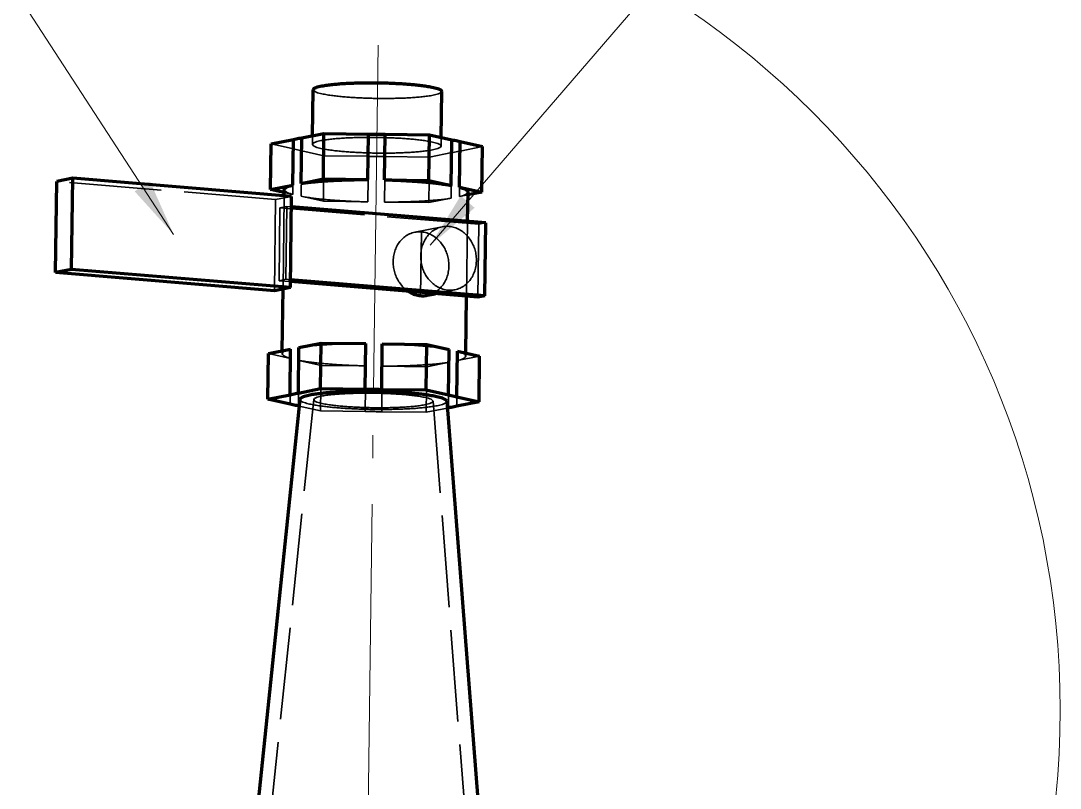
# Model space of a CAD drawing. Header units: millimetres. Extents: x 0 to 2382, y 0 to 420.
# Drawn here: x 1164.74 to 1210, y 237.1 to 270.52 of the extents above; entities that cross this region are included whole.
import ezdxf

# ---------------------------------------------------------------- set-up
doc = ezdxf.new("R2010")
doc.units = ezdxf.units.MM
doc.linetypes.add('IRAM-E-TRAZOS', pattern=[5, 4, -1])
doc.linetypes.add('IRAM-F-TRAZO-PUNTO', pattern=[20, 15, -2, 1, -2])
for name, color, linetype, lineweight in [('01-VISIBLE', 7, 'CONTINUOUS', 70), ('02-OCULTA', 4, 'IRAM-E-TRAZOS', 35), ('03-EJE', 1, 'IRAM-F-TRAZO-PUNTO', 18), ('08-FINA', 5, 'CONTINUOUS', 18)]:
    doc.layers.add(name, color=color, linetype=linetype, lineweight=lineweight)

msp = doc.modelspace()

# ---------------------------------------------------------------- hatches: boundary and pattern name
at = {"layer": '08-FINA'}
h = msp.add_hatch(color=7, dxfattribs=at)
h.dxf.hatch_style = 1
h.paths.add_polyline_path([(1171.393, 261.218), (1170.366, 263.532), (1169.695, 263.096)])
h = msp.add_hatch(color=7, dxfattribs=at)
h.dxf.hatch_style = 1
h.paths.add_polyline_path([(1182.567, 260.745), (1184.501, 262.378), (1183.895, 262.9)])

# ---------------------------------------------------------------- linework, layer by layer
at = {"layer": '01-VISIBLE'}
for points in [[(1177.444, 265.519), (1177.47, 267.521)], [(1177.47, 267.521), (1177.501, 267.571), (1177.553, 267.602), (1177.608, 267.624), (1177.666, 267.643), (1177.724, 267.659), (1177.782, 267.673), (1177.841, 267.685), (1177.901, 267.697), (1177.96, 267.707), (1178.019, 267.716), (1178.079, 267.725), (1178.139, 267.733), (1178.199, 267.741), (1178.258, 267.748), (1178.318, 267.754), (1178.378, 267.76), (1178.438, 267.766), (1178.498, 267.771), (1178.558, 267.777), (1178.618, 267.781), (1178.679, 267.786), (1178.739, 267.79), (1178.799, 267.794), (1178.859, 267.797), (1178.919, 267.801), (1178.979, 267.804), (1179.04, 267.807), (1179.1, 267.81), (1179.16, 267.812), (1179.22, 267.814), (1179.28, 267.816), (1179.341, 267.818), (1179.401, 267.82), (1179.461, 267.822), (1179.521, 267.823), (1179.582, 267.824), (1179.642, 267.825), (1179.702, 267.826), (1179.762, 267.827), (1179.823, 267.827), (1179.883, 267.827), (1179.943, 267.828), (1180.003, 267.828), (1180.064, 267.827), (1180.124, 267.827), (1180.184, 267.827), (1180.244, 267.826), (1180.305, 267.825), (1180.365, 267.824), (1180.425, 267.823), (1180.486, 267.822), (1180.546, 267.821), (1180.606, 267.819), (1180.666, 267.817), (1180.726, 267.815), (1180.787, 267.813), (1180.847, 267.811), (1180.907, 267.809), (1180.967, 267.806), (1181.028, 267.803), (1181.088, 267.8), (1181.148, 267.797), (1181.208, 267.794), (1181.268, 267.791), (1181.328, 267.787), (1181.389, 267.783), (1181.449, 267.779), (1181.509, 267.775), (1181.569, 267.77), (1181.629, 267.765), (1181.689, 267.76), (1181.749, 267.755), (1181.809, 267.75), (1181.869, 267.744), (1181.929, 267.738), (1181.989, 267.732), (1182.049, 267.725), (1182.109, 267.718), (1182.169, 267.711), (1182.228, 267.703), (1182.288, 267.695), (1182.348, 267.687), (1182.407, 267.678), (1182.467, 267.668), (1182.526, 267.658), (1182.585, 267.647), (1182.644, 267.635), (1182.703, 267.622), (1182.762, 267.608), (1182.82, 267.593), (1182.878, 267.575), (1182.935, 267.555), (1182.99, 267.531), (1183.04, 267.498), (1183.07, 267.448)], [(1183.044, 265.446), (1183.07, 267.448)], [(1175.639, 265.162), (1176.609, 265.354)], [(1176.583, 263.369), (1176.609, 265.354)], [(1176.609, 265.354), (1176.669, 265.368), (1176.729, 265.381), (1176.789, 265.393), (1176.849, 265.405), (1176.909, 265.415), (1176.97, 265.425)], [(1176.944, 263.44), (1176.97, 265.425)], [(1176.97, 265.425), (1177.939, 265.618)], [(1177.913, 263.633), (1177.939, 265.618)], [(1177.939, 265.618), (1179.879, 265.593)], [(1179.853, 263.608), (1179.879, 265.593)], [(1179.879, 265.593), (1179.939, 265.593), (1179.999, 265.592), (1180.059, 265.592), (1180.119, 265.591), (1180.179, 265.591), (1180.239, 265.59), (1180.299, 265.589), (1180.359, 265.588), (1180.419, 265.587), (1180.479, 265.586), (1180.54, 265.585), (1180.6, 265.583)], [(1180.574, 263.599), (1180.6, 265.583)], [(1180.6, 265.583), (1182.539, 265.559)], [(1182.513, 263.574), (1182.539, 265.559)], [(1182.539, 265.559), (1183.509, 265.341)], [(1183.483, 263.357), (1183.509, 265.341)], [(1183.509, 265.341), (1183.569, 265.33), (1183.629, 265.318), (1183.69, 265.305), (1183.75, 265.291), (1183.81, 265.276), (1183.869, 265.261)], [(1183.843, 263.276), (1183.869, 265.261)], [(1183.869, 265.261), (1184.839, 265.044)], [(1175.614, 263.177), (1175.639, 265.162)], [(1184.813, 263.059), (1184.839, 265.044)], [(1166.254, 259.56), (1166.306, 263.529)], [(1167.006, 263.668), (1166.306, 263.529)], [(1166.954, 259.698), (1167.006, 263.668)], [(1176.532, 262.876), (1167.006, 263.668)], [(1176.944, 263.44), (1177.913, 263.633)], [(1176.944, 263.44), (1177.004, 263.45), (1177.064, 263.459), (1177.124, 263.467), (1177.184, 263.475), (1177.245, 263.482), (1177.305, 263.49), (1177.365, 263.497), (1177.426, 263.503), (1177.486, 263.509), (1177.547, 263.515), (1177.607, 263.521), (1177.668, 263.526), (1177.728, 263.532), (1177.789, 263.536), (1177.849, 263.541), (1177.91, 263.546), (1177.97, 263.55), (1178.031, 263.554), (1178.092, 263.558), (1178.152, 263.562), (1178.213, 263.565), (1178.274, 263.569), (1178.334, 263.572), (1178.395, 263.575), (1178.456, 263.578), (1178.516, 263.581), (1178.577, 263.584), (1178.638, 263.586), (1178.699, 263.588), (1178.759, 263.59), (1178.82, 263.593), (1178.881, 263.594), (1178.941, 263.596), (1179.002, 263.598), (1179.063, 263.599), (1179.124, 263.601), (1179.184, 263.602), (1179.245, 263.603), (1179.306, 263.604), (1179.367, 263.605), (1179.427, 263.606), (1179.488, 263.606), (1179.549, 263.607), (1179.61, 263.607), (1179.67, 263.608), (1179.731, 263.608), (1179.792, 263.608), (1179.853, 263.608)], [(1177.913, 263.633), (1179.853, 263.608)], [(1180.574, 263.599), (1180.635, 263.597), (1180.695, 263.595), (1180.756, 263.594), (1180.817, 263.592), (1180.878, 263.59), (1180.939, 263.588), (1181, 263.586), (1181.06, 263.583), (1181.121, 263.581), (1181.182, 263.578), (1181.243, 263.576), (1181.304, 263.573), (1181.364, 263.57), (1181.425, 263.567), (1181.486, 263.563), (1181.547, 263.56), (1181.608, 263.557), (1181.668, 263.553), (1181.729, 263.549), (1181.79, 263.545), (1181.851, 263.541), (1181.911, 263.537), (1181.972, 263.533), (1182.033, 263.528), (1182.093, 263.524), (1182.154, 263.519), (1182.215, 263.514), (1182.275, 263.509), (1182.336, 263.504), (1182.397, 263.498), (1182.457, 263.492), (1182.518, 263.487), (1182.578, 263.48), (1182.639, 263.474), (1182.699, 263.468), (1182.76, 263.461), (1182.82, 263.454), (1182.881, 263.447), (1182.941, 263.439), (1183.002, 263.431), (1183.062, 263.423), (1183.122, 263.415), (1183.182, 263.406), (1183.243, 263.397), (1183.303, 263.388), (1183.363, 263.378), (1183.423, 263.367), (1183.483, 263.357)], [(1180.574, 263.599), (1182.513, 263.574)], [(1182.513, 263.574), (1183.483, 263.357)], [(1175.614, 263.177), (1176.583, 263.369)], [(1176.212, 263.043), (1175.614, 263.177)], [(1176.21, 262.902), (1176.214, 263.17)], [(1176.214, 263.17), (1176.24, 263.225), (1176.29, 263.263), (1176.345, 263.291), (1176.403, 263.315), (1176.463, 263.335), (1176.523, 263.353), (1176.583, 263.369)], [(1183.843, 263.276), (1183.904, 263.258), (1183.964, 263.239), (1184.024, 263.217), (1184.082, 263.192), (1184.138, 263.161), (1184.187, 263.122), (1184.213, 263.066)], [(1183.843, 263.276), (1184.813, 263.059)], [(1184.196, 261.784), (1184.213, 263.066)], [(1184.813, 263.059), (1184.211, 262.939)], [(1176.48, 258.906), (1176.532, 262.876)], [(1184.986, 261.719), (1176.526, 262.422)], [(1184.945, 258.543), (1184.986, 261.719)], [(1166.954, 259.698), (1166.254, 259.56)], [(1175.78, 258.767), (1166.254, 259.56)], [(1176.48, 258.906), (1166.954, 259.698)], [(1176.48, 258.906), (1175.78, 258.767)], [(1184.645, 258.483), (1176.483, 259.162)], [(1184.945, 258.543), (1176.484, 259.247)], [(1176.122, 256.15), (1176.157, 258.842)], [(1181.622, 258.735), (1181.675, 258.702), (1181.73, 258.672), (1181.787, 258.646), (1181.845, 258.622), (1181.904, 258.601), (1181.964, 258.584), (1182.025, 258.569), (1182.086, 258.559), (1182.148, 258.552)], [(1182.148, 258.552), (1182.197, 258.549), (1182.246, 258.548), (1182.294, 258.55), (1182.343, 258.554), (1182.391, 258.56), (1182.439, 258.568)], [(1182.439, 258.568), (1182.789, 258.638)], [(1184.121, 256.047), (1184.154, 258.524)], [(1184.945, 258.543), (1184.645, 258.483)], [(1175.521, 256.031), (1176.49, 256.223)], [(1176.464, 254.238), (1176.49, 256.223)], [(1176.825, 254.31), (1176.851, 256.295)], [(1176.851, 256.295), (1177.82, 256.487)], [(1177.794, 254.502), (1177.82, 256.487)], [(1177.82, 256.487), (1179.76, 256.462)], [(1179.734, 254.477), (1179.76, 256.462)], [(1180.455, 254.468), (1180.481, 256.453)], [(1180.481, 256.453), (1182.42, 256.428)], [(1182.394, 254.443), (1182.42, 256.428)], [(1182.42, 256.428), (1183.39, 256.211)], [(1183.364, 254.226), (1183.39, 256.211)], [(1175.495, 254.046), (1175.521, 256.031)], [(1183.724, 254.145), (1183.75, 256.13)], [(1183.75, 256.13), (1184.72, 255.913)], [(1184.694, 253.928), (1184.72, 255.913)], [(1176.825, 254.31), (1177.794, 254.502)], [(1181.694, 254.304), (1181.634, 254.309), (1181.574, 254.314), (1181.515, 254.318), (1181.455, 254.323), (1181.395, 254.327), (1181.335, 254.331), (1181.275, 254.334), (1181.215, 254.338), (1181.155, 254.341), (1181.095, 254.345), (1181.035, 254.348), (1180.975, 254.351), (1180.915, 254.353), (1180.855, 254.356), (1180.795, 254.359), (1180.735, 254.361), (1180.675, 254.363), (1180.615, 254.365), (1180.555, 254.367), (1180.495, 254.369), (1180.435, 254.37), (1180.375, 254.372), (1180.315, 254.373), (1180.255, 254.374), (1180.195, 254.376), (1180.135, 254.376), (1180.075, 254.377), (1180.015, 254.378), (1179.955, 254.378), (1179.895, 254.379), (1179.835, 254.379), (1179.775, 254.379), (1179.715, 254.379), (1179.654, 254.379), (1179.594, 254.379), (1179.534, 254.378), (1179.474, 254.378), (1179.414, 254.377), (1179.354, 254.376), (1179.294, 254.375), (1179.234, 254.374), (1179.174, 254.372), (1179.114, 254.371), (1179.054, 254.369), (1178.994, 254.367), (1178.934, 254.365), (1178.874, 254.363), (1178.814, 254.361), (1178.754, 254.358), (1178.694, 254.356), (1178.634, 254.353), (1178.574, 254.35), (1178.514, 254.346), (1178.454, 254.343), (1178.394, 254.339), (1178.334, 254.335), (1178.274, 254.331), (1178.215, 254.327), (1178.155, 254.322), (1178.095, 254.317), (1178.035, 254.312), (1177.975, 254.306), (1177.916, 254.301), (1177.856, 254.294), (1177.796, 254.288), (1177.736, 254.281), (1177.677, 254.274), (1177.617, 254.266), (1177.558, 254.257), (1177.498, 254.248), (1177.439, 254.239), (1177.38, 254.228), (1177.321, 254.217), (1177.262, 254.205), (1177.204, 254.191), (1177.146, 254.176), (1177.088, 254.159), (1177.031, 254.139), (1176.977, 254.115), (1176.926, 254.082), (1176.895, 254.033)], [(1177.794, 254.502), (1179.734, 254.477)], [(1179.734, 254.477), (1179.794, 254.477), (1179.854, 254.477), (1179.914, 254.476), (1179.974, 254.476), (1180.034, 254.475), (1180.094, 254.474), (1180.154, 254.474), (1180.214, 254.473), (1180.275, 254.472), (1180.335, 254.471), (1180.395, 254.469), (1180.455, 254.468)], [(1180.455, 254.468), (1182.394, 254.443)], [(1182.394, 254.443), (1183.364, 254.226)], [(1176.895, 254.033), (1172.778, 214.386)], [(1175.495, 254.046), (1176.464, 254.238)], [(1176.464, 253.829), (1175.495, 254.046)], [(1176.464, 254.238), (1176.524, 254.253), (1176.584, 254.266), (1176.644, 254.278), (1176.704, 254.289), (1176.764, 254.3), (1176.825, 254.31)], [(1183.294, 253.95), (1183.262, 254.001), (1183.211, 254.035), (1183.155, 254.061), (1183.097, 254.083), (1183.038, 254.102), (1182.979, 254.119), (1182.919, 254.134), (1182.858, 254.148), (1182.798, 254.161), (1182.737, 254.173), (1182.676, 254.184), (1182.615, 254.195), (1182.554, 254.205), (1182.493, 254.214), (1182.432, 254.223), (1182.371, 254.232), (1182.309, 254.24), (1182.248, 254.248), (1182.187, 254.255), (1182.125, 254.262), (1182.064, 254.269), (1182.002, 254.276), (1181.941, 254.282), (1181.879, 254.288), (1181.817, 254.294), (1181.756, 254.299), (1181.694, 254.304)], [(1183.294, 253.95), (1186.376, 214.209)], [(1183.364, 254.226), (1183.424, 254.214), (1183.485, 254.202), (1183.545, 254.189), (1183.605, 254.176), (1183.665, 254.161), (1183.724, 254.145)], [(1183.724, 254.145), (1184.694, 253.928)], [(1184.694, 253.928), (1183.724, 253.736)], [(1176.825, 253.748), (1176.764, 253.76), (1176.704, 253.772), (1176.644, 253.785), (1176.584, 253.798), (1176.524, 253.813), (1176.464, 253.829)], [(1176.864, 253.739), (1176.825, 253.748)], [(1183.364, 253.664), (1183.317, 253.655)], [(1183.724, 253.736), (1183.665, 253.721), (1183.605, 253.708), (1183.545, 253.696), (1183.485, 253.685), (1183.424, 253.674), (1183.364, 253.664)]]:
    msp.add_lwpolyline(points, dxfattribs=at)
at = {"layer": '02-OCULTA'}
for points in [[(1178.87, 267.207), (1178.809, 267.212), (1178.749, 267.218), (1178.688, 267.223), (1178.627, 267.229), (1178.566, 267.236), (1178.506, 267.242), (1178.445, 267.249), (1178.384, 267.256), (1178.324, 267.264), (1178.263, 267.272), (1178.203, 267.281), (1178.142, 267.29), (1178.082, 267.3), (1178.022, 267.31), (1177.962, 267.321), (1177.902, 267.333), (1177.842, 267.346), (1177.783, 267.36), (1177.724, 267.375), (1177.665, 267.393), (1177.608, 267.413), (1177.552, 267.438), (1177.5, 267.47), (1177.47, 267.521)], [(1183.07, 267.448), (1183.039, 267.398), (1182.986, 267.367), (1182.93, 267.344), (1182.872, 267.325), (1182.814, 267.309), (1182.754, 267.295), (1182.695, 267.283), (1182.635, 267.272), (1182.575, 267.261), (1182.515, 267.252), (1182.455, 267.243), (1182.394, 267.235), (1182.334, 267.227), (1182.274, 267.22), (1182.213, 267.214), (1182.153, 267.208), (1182.092, 267.202), (1182.031, 267.197), (1181.971, 267.192), (1181.91, 267.187), (1181.849, 267.182), (1181.789, 267.178), (1181.728, 267.174), (1181.667, 267.171), (1181.606, 267.168), (1181.546, 267.164), (1181.485, 267.161), (1181.424, 267.159), (1181.363, 267.156), (1181.302, 267.154), (1181.242, 267.152), (1181.181, 267.15), (1181.12, 267.148), (1181.059, 267.147), (1180.998, 267.146), (1180.937, 267.145), (1180.877, 267.144), (1180.816, 267.143), (1180.755, 267.142), (1180.694, 267.142), (1180.633, 267.142), (1180.572, 267.141), (1180.511, 267.141), (1180.451, 267.142), (1180.39, 267.142), (1180.329, 267.143), (1180.268, 267.143), (1180.207, 267.144), (1180.146, 267.145), (1180.086, 267.146), (1180.025, 267.148), (1179.964, 267.149), (1179.903, 267.151), (1179.842, 267.153), (1179.781, 267.155), (1179.721, 267.157), (1179.66, 267.159), (1179.599, 267.162), (1179.538, 267.165), (1179.477, 267.167), (1179.417, 267.17), (1179.356, 267.174), (1179.295, 267.177), (1179.234, 267.181), (1179.174, 267.185), (1179.113, 267.189), (1179.052, 267.193), (1178.992, 267.197), (1178.931, 267.202), (1178.87, 267.207)], [(1177.439, 265.139), (1177.444, 265.519)], [(1177.439, 265.139), (1177.47, 265.189), (1177.522, 265.22), (1177.577, 265.243), (1177.635, 265.261), (1177.693, 265.277), (1177.751, 265.291), (1177.81, 265.304), (1177.87, 265.315), (1177.929, 265.325), (1177.988, 265.334), (1178.048, 265.343), (1178.108, 265.351), (1178.168, 265.359), (1178.227, 265.366), (1178.287, 265.372), (1178.347, 265.378), (1178.407, 265.384), (1178.467, 265.39), (1178.527, 265.395), (1178.587, 265.399), (1178.648, 265.404), (1178.708, 265.408), (1178.768, 265.412), (1178.828, 265.415), (1178.888, 265.419), (1178.948, 265.422), (1179.009, 265.425), (1179.069, 265.428), (1179.129, 265.43), (1179.189, 265.432), (1179.249, 265.435), (1179.31, 265.436), (1179.37, 265.438), (1179.43, 265.44), (1179.49, 265.441), (1179.551, 265.442), (1179.611, 265.443), (1179.671, 265.444), (1179.731, 265.445), (1179.792, 265.445), (1179.852, 265.446), (1179.912, 265.446), (1179.972, 265.446), (1180.033, 265.446), (1180.093, 265.445), (1180.153, 265.445), (1180.213, 265.444), (1180.274, 265.443), (1180.334, 265.442), (1180.394, 265.441), (1180.454, 265.44), (1180.515, 265.439), (1180.575, 265.437), (1180.635, 265.435), (1180.695, 265.433), (1180.756, 265.431), (1180.816, 265.429), (1180.876, 265.427), (1180.936, 265.424), (1180.997, 265.421), (1181.057, 265.418), (1181.117, 265.415), (1181.177, 265.412), (1181.237, 265.409), (1181.297, 265.405), (1181.358, 265.401), (1181.418, 265.397), (1181.478, 265.393), (1181.538, 265.388), (1181.598, 265.384), (1181.658, 265.379), (1181.718, 265.373), (1181.778, 265.368), (1181.838, 265.362), (1181.898, 265.356), (1181.958, 265.35), (1182.018, 265.343), (1182.078, 265.336), (1182.137, 265.329), (1182.197, 265.321), (1182.257, 265.313), (1182.317, 265.305), (1182.376, 265.296), (1182.436, 265.286), (1182.495, 265.276), (1182.554, 265.265), (1182.613, 265.253), (1182.672, 265.24), (1182.731, 265.226), (1182.789, 265.211), (1182.847, 265.193), (1182.904, 265.173), (1182.959, 265.149), (1183.009, 265.116), (1183.039, 265.066)], [(1183.039, 265.066), (1183.044, 265.446)], [(1176.609, 264.944), (1175.639, 265.162)], [(1176.583, 262.96), (1176.609, 264.944)], [(1176.97, 264.864), (1176.909, 264.875), (1176.849, 264.887), (1176.789, 264.9), (1176.728, 264.914), (1176.669, 264.929), (1176.609, 264.944)], [(1176.944, 262.879), (1176.97, 264.864)], [(1177.939, 264.647), (1176.97, 264.864)], [(1178.839, 264.825), (1178.778, 264.83), (1178.718, 264.836), (1178.657, 264.841), (1178.596, 264.847), (1178.535, 264.854), (1178.475, 264.86), (1178.414, 264.867), (1178.353, 264.875), (1178.293, 264.882), (1178.232, 264.89), (1178.172, 264.899), (1178.111, 264.908), (1178.051, 264.918), (1177.991, 264.928), (1177.931, 264.939), (1177.871, 264.951), (1177.811, 264.964), (1177.752, 264.978), (1177.693, 264.993), (1177.634, 265.011), (1177.577, 265.031), (1177.521, 265.056), (1177.469, 265.088), (1177.439, 265.139)], [(1183.039, 265.066), (1183.008, 265.016), (1182.955, 264.985), (1182.899, 264.962), (1182.841, 264.943), (1182.783, 264.927), (1182.723, 264.913), (1182.664, 264.901), (1182.604, 264.89), (1182.544, 264.879), (1182.484, 264.87), (1182.424, 264.861), (1182.363, 264.853), (1182.303, 264.846), (1182.243, 264.839), (1182.182, 264.832), (1182.121, 264.826), (1182.061, 264.82), (1182, 264.815), (1181.94, 264.81), (1181.879, 264.805), (1181.818, 264.801), (1181.758, 264.796), (1181.697, 264.793), (1181.636, 264.789), (1181.575, 264.786), (1181.515, 264.782), (1181.454, 264.78), (1181.393, 264.777), (1181.332, 264.774), (1181.271, 264.772), (1181.211, 264.77), (1181.15, 264.768), (1181.089, 264.767), (1181.028, 264.765), (1180.967, 264.764), (1180.906, 264.763), (1180.846, 264.762), (1180.785, 264.761), (1180.724, 264.76), (1180.663, 264.76), (1180.602, 264.76), (1180.541, 264.759), (1180.48, 264.76), (1180.42, 264.76), (1180.359, 264.76), (1180.298, 264.761), (1180.237, 264.761), (1180.176, 264.762), (1180.115, 264.763), (1180.055, 264.764), (1179.994, 264.766), (1179.933, 264.767), (1179.872, 264.769), (1179.811, 264.771), (1179.75, 264.773), (1179.69, 264.775), (1179.629, 264.777), (1179.568, 264.78), (1179.507, 264.783), (1179.446, 264.786), (1179.386, 264.789), (1179.325, 264.792), (1179.264, 264.795), (1179.203, 264.799), (1179.143, 264.803), (1179.082, 264.807), (1179.021, 264.811), (1178.961, 264.815), (1178.9, 264.82), (1178.839, 264.825)], [(1183.509, 264.78), (1182.539, 264.588)], [(1183.483, 262.795), (1183.509, 264.78)], [(1183.869, 264.851), (1183.809, 264.837), (1183.75, 264.824), (1183.69, 264.812), (1183.629, 264.8), (1183.569, 264.79), (1183.509, 264.78)], [(1183.843, 262.866), (1183.869, 264.851)], [(1184.839, 265.044), (1183.869, 264.851)], [(1177.913, 262.662), (1177.939, 264.647)], [(1179.879, 264.622), (1177.939, 264.647)], [(1179.853, 262.637), (1179.879, 264.622)], [(1180.6, 264.612), (1180.54, 264.613), (1180.479, 264.613), (1180.419, 264.613), (1180.359, 264.614), (1180.299, 264.614), (1180.239, 264.615), (1180.179, 264.616), (1180.119, 264.617), (1180.059, 264.618), (1179.999, 264.619), (1179.939, 264.62), (1179.879, 264.622)], [(1180.574, 262.628), (1180.6, 264.612)], [(1182.539, 264.588), (1180.6, 264.612)], [(1182.513, 262.603), (1182.539, 264.588)], [(1175.832, 262.737), (1166.306, 263.529)], [(1176.583, 262.96), (1176.212, 263.043)], [(1176.583, 262.96), (1176.522, 262.977), (1176.462, 262.997), (1176.402, 263.019), (1176.344, 263.044), (1176.289, 263.074), (1176.239, 263.114), (1176.214, 263.17)], [(1184.213, 263.066), (1184.186, 263.011), (1184.137, 262.973), (1184.081, 262.944), (1184.023, 262.92), (1183.964, 262.9), (1183.904, 262.882), (1183.843, 262.866)], [(1175.78, 258.767), (1175.832, 262.737)], [(1176.532, 262.876), (1175.832, 262.737)], [(1176.157, 258.842), (1176.21, 262.902)], [(1178.213, 262.721), (1178.153, 262.726), (1178.092, 262.732), (1178.031, 262.737), (1177.971, 262.743), (1177.91, 262.749), (1177.849, 262.755), (1177.789, 262.761), (1177.728, 262.768), (1177.667, 262.774), (1177.607, 262.781), (1177.546, 262.789), (1177.486, 262.796), (1177.425, 262.804), (1177.365, 262.812), (1177.305, 262.82), (1177.244, 262.829), (1177.184, 262.838), (1177.124, 262.848), (1177.064, 262.858), (1177.004, 262.868), (1176.944, 262.879)], [(1177.913, 262.662), (1176.944, 262.879)], [(1179.853, 262.637), (1177.913, 262.662)], [(1179.853, 262.637), (1179.792, 262.638), (1179.731, 262.64), (1179.67, 262.642), (1179.61, 262.644), (1179.549, 262.645), (1179.488, 262.648), (1179.427, 262.65), (1179.367, 262.652), (1179.306, 262.655), (1179.245, 262.657), (1179.184, 262.66), (1179.124, 262.663), (1179.063, 262.666), (1179.002, 262.669), (1178.941, 262.672), (1178.881, 262.675), (1178.82, 262.679), (1178.759, 262.682), (1178.699, 262.686), (1178.638, 262.69), (1178.577, 262.694), (1178.517, 262.698), (1178.456, 262.702), (1178.395, 262.707), (1178.335, 262.711), (1178.274, 262.716), (1178.213, 262.721)], [(1183.483, 262.795), (1183.423, 262.786), (1183.363, 262.777), (1183.302, 262.768), (1183.242, 262.76), (1183.182, 262.753), (1183.121, 262.746), (1183.061, 262.739), (1183.001, 262.732), (1182.94, 262.726), (1182.88, 262.72), (1182.819, 262.714), (1182.759, 262.709), (1182.698, 262.704), (1182.638, 262.699), (1182.577, 262.694), (1182.517, 262.69), (1182.456, 262.685), (1182.395, 262.681), (1182.335, 262.677), (1182.274, 262.673), (1182.213, 262.67), (1182.153, 262.666), (1182.092, 262.663), (1182.031, 262.66), (1181.971, 262.657), (1181.91, 262.654), (1181.849, 262.652), (1181.789, 262.649), (1181.728, 262.647), (1181.667, 262.645), (1181.606, 262.643), (1181.546, 262.641), (1181.485, 262.639), (1181.424, 262.638), (1181.364, 262.636), (1181.303, 262.635), (1181.242, 262.633), (1181.181, 262.632), (1181.121, 262.631), (1181.06, 262.63), (1180.999, 262.63), (1180.938, 262.629), (1180.878, 262.628), (1180.817, 262.628), (1180.756, 262.628), (1180.695, 262.628), (1180.634, 262.628), (1180.574, 262.628)], [(1182.513, 262.603), (1180.574, 262.628)], [(1183.483, 262.795), (1182.513, 262.603)], [(1184.211, 262.939), (1183.843, 262.866)], [(1175.985, 259.204), (1176.026, 262.38)], [(1176.026, 262.38), (1176.326, 262.439)], [(1184.686, 261.659), (1176.026, 262.38)], [(1176.285, 259.263), (1176.326, 262.439)], [(1176.526, 262.422), (1176.326, 262.439)], [(1184.154, 258.524), (1184.196, 261.784)], [(1184.645, 258.483), (1184.686, 261.659)], [(1184.986, 261.719), (1184.686, 261.659)], [(1181.894, 261.315), (1181.836, 261.301), (1181.778, 261.284), (1181.721, 261.264), (1181.666, 261.241), (1181.612, 261.215), (1181.56, 261.186), (1181.509, 261.153), (1181.46, 261.118), (1181.413, 261.081), (1181.368, 261.041), (1181.326, 260.999), (1181.285, 260.955), (1181.247, 260.908), (1181.211, 260.86), (1181.177, 260.811), (1181.146, 260.76), (1181.117, 260.707), (1181.09, 260.653), (1181.066, 260.598), (1181.044, 260.542), (1181.025, 260.485), (1181.008, 260.428), (1180.993, 260.37), (1180.981, 260.311), (1180.971, 260.252), (1180.963, 260.192), (1180.958, 260.132), (1180.955, 260.072), (1180.954, 260.012), (1180.956, 259.952), (1180.959, 259.892), (1180.965, 259.833), (1180.973, 259.773), (1180.984, 259.714), (1180.996, 259.655), (1181.011, 259.597), (1181.028, 259.539), (1181.047, 259.482), (1181.068, 259.426), (1181.091, 259.371), (1181.116, 259.316), (1181.143, 259.263), (1181.173, 259.21), (1181.204, 259.159), (1181.237, 259.109), (1181.273, 259.061), (1181.31, 259.014), (1181.349, 258.968), (1181.39, 258.924), (1181.433, 258.882), (1181.478, 258.842), (1181.524, 258.804), (1181.572, 258.768), (1181.622, 258.735)], [(1181.894, 261.315), (1183.094, 261.552)], [(1182.185, 261.331), (1182.136, 261.334), (1182.087, 261.334), (1182.039, 261.333), (1181.99, 261.329), (1181.942, 261.323), (1181.894, 261.315)], [(1182.148, 258.552), (1182.185, 261.331)], [(1183.094, 261.552), (1183.035, 261.539), (1182.977, 261.522), (1182.92, 261.502), (1182.865, 261.479), (1182.81, 261.452), (1182.758, 261.422), (1182.707, 261.39), (1182.658, 261.355), (1182.611, 261.317), (1182.566, 261.277), (1182.523, 261.234), (1182.482, 261.189), (1182.444, 261.143), (1182.408, 261.094), (1182.374, 261.044), (1182.343, 260.992), (1182.314, 260.939), (1182.288, 260.885), (1182.263, 260.83), (1182.242, 260.773), (1182.223, 260.716), (1182.206, 260.658), (1182.191, 260.599), (1182.179, 260.54), (1182.17, 260.481), (1182.162, 260.421), (1182.157, 260.361), (1182.154, 260.3), (1182.154, 260.24), (1182.156, 260.179), (1182.16, 260.119), (1182.166, 260.059), (1182.175, 259.999), (1182.186, 259.94), (1182.199, 259.881), (1182.214, 259.823), (1182.232, 259.765), (1182.251, 259.708), (1182.273, 259.651), (1182.296, 259.596), (1182.322, 259.541), (1182.35, 259.488), (1182.38, 259.435), (1182.412, 259.384), (1182.446, 259.334), (1182.482, 259.286), (1182.521, 259.239), (1182.56, 259.193), (1182.602, 259.15), (1182.646, 259.108), (1182.691, 259.068), (1182.739, 259.031), (1182.788, 258.995), (1182.838, 258.962), (1182.89, 258.932), (1182.944, 258.904), (1182.999, 258.878), (1183.055, 258.856), (1183.112, 258.836), (1183.17, 258.82), (1183.229, 258.806), (1183.288, 258.796), (1183.348, 258.79)], [(1182.439, 258.568), (1182.498, 258.582), (1182.556, 258.598), (1182.613, 258.619), (1182.668, 258.642), (1182.722, 258.669), (1182.775, 258.698), (1182.826, 258.731), (1182.875, 258.766), (1182.922, 258.804), (1182.967, 258.844), (1183.01, 258.887), (1183.051, 258.931), (1183.089, 258.978), (1183.125, 259.026), (1183.159, 259.076), (1183.19, 259.128), (1183.219, 259.181), (1183.245, 259.235), (1183.269, 259.291), (1183.291, 259.347), (1183.31, 259.404), (1183.327, 259.462), (1183.342, 259.521), (1183.354, 259.58), (1183.363, 259.64), (1183.371, 259.7), (1183.376, 259.76), (1183.378, 259.82), (1183.379, 259.881), (1183.377, 259.941), (1183.373, 260.001), (1183.366, 260.061), (1183.358, 260.121), (1183.347, 260.181), (1183.334, 260.24), (1183.319, 260.298), (1183.301, 260.356), (1183.282, 260.413), (1183.26, 260.469), (1183.236, 260.525), (1183.211, 260.579), (1183.183, 260.633), (1183.153, 260.685), (1183.121, 260.737), (1183.086, 260.786), (1183.05, 260.835), (1183.012, 260.882), (1182.972, 260.927), (1182.931, 260.971), (1182.887, 261.012), (1182.841, 261.052), (1182.794, 261.09), (1182.745, 261.125), (1182.695, 261.158), (1182.643, 261.189), (1182.589, 261.217), (1182.534, 261.242), (1182.478, 261.265), (1182.421, 261.284), (1182.363, 261.301), (1182.304, 261.314), (1182.245, 261.324), (1182.185, 261.331)], [(1183.639, 258.806), (1183.697, 258.819), (1183.755, 258.836), (1183.812, 258.856), (1183.868, 258.88), (1183.922, 258.906), (1183.974, 258.936), (1184.025, 258.968), (1184.074, 259.003), (1184.121, 259.041), (1184.166, 259.081), (1184.209, 259.123), (1184.249, 259.168), (1184.288, 259.214), (1184.324, 259.262), (1184.357, 259.312), (1184.389, 259.364), (1184.418, 259.417), (1184.444, 259.471), (1184.468, 259.526), (1184.49, 259.582), (1184.509, 259.639), (1184.526, 259.697), (1184.541, 259.756), (1184.553, 259.815), (1184.563, 259.874), (1184.57, 259.934), (1184.575, 259.994), (1184.578, 260.054), (1184.579, 260.114), (1184.577, 260.174), (1184.573, 260.235), (1184.567, 260.295), (1184.559, 260.354), (1184.548, 260.413), (1184.535, 260.472), (1184.52, 260.531), (1184.503, 260.588), (1184.484, 260.646), (1184.462, 260.702), (1184.439, 260.757), (1184.413, 260.812), (1184.386, 260.865), (1184.356, 260.918), (1184.324, 260.969), (1184.29, 261.019), (1184.255, 261.067), (1184.217, 261.114), (1184.177, 261.16), (1184.136, 261.203), (1184.092, 261.245), (1184.047, 261.285), (1184, 261.323), (1183.952, 261.359), (1183.902, 261.392), (1183.85, 261.423), (1183.797, 261.451), (1183.742, 261.477), (1183.686, 261.5), (1183.63, 261.519), (1183.572, 261.536), (1183.513, 261.55), (1183.454, 261.561), (1183.394, 261.568), (1183.334, 261.572), (1183.274, 261.572), (1183.213, 261.569), (1183.154, 261.562), (1183.094, 261.552)], [(1175.985, 259.204), (1176.285, 259.263)], [(1176.483, 259.162), (1175.985, 259.204)], [(1176.484, 259.247), (1176.285, 259.263)], [(1182.789, 258.638), (1183.639, 258.806)], [(1183.348, 258.79), (1183.397, 258.787), (1183.445, 258.786), (1183.494, 258.788), (1183.543, 258.792), (1183.591, 258.798), (1183.639, 258.806)], [(1176.12, 256.024), (1176.147, 256.079), (1176.197, 256.117), (1176.252, 256.146), (1176.31, 256.169), (1176.37, 256.189), (1176.43, 256.207), (1176.49, 256.223)], [(1176.851, 256.295), (1176.911, 256.304), (1176.971, 256.313), (1177.031, 256.321), (1177.091, 256.329), (1177.152, 256.337), (1177.212, 256.344), (1177.272, 256.351), (1177.333, 256.357), (1177.393, 256.364), (1177.454, 256.369), (1177.514, 256.375), (1177.575, 256.381), (1177.635, 256.386), (1177.696, 256.391), (1177.756, 256.396), (1177.817, 256.4), (1177.877, 256.404), (1177.938, 256.408), (1177.999, 256.412), (1178.059, 256.416), (1178.12, 256.42), (1178.181, 256.423), (1178.241, 256.426), (1178.302, 256.429), (1178.363, 256.432), (1178.423, 256.435), (1178.484, 256.438), (1178.545, 256.44), (1178.605, 256.443), (1178.666, 256.445), (1178.727, 256.447), (1178.788, 256.449), (1178.848, 256.45), (1178.909, 256.452), (1178.97, 256.454), (1179.031, 256.455), (1179.091, 256.456), (1179.152, 256.457), (1179.213, 256.458), (1179.274, 256.459), (1179.334, 256.46), (1179.395, 256.461), (1179.456, 256.461), (1179.517, 256.462), (1179.577, 256.462), (1179.638, 256.462), (1179.699, 256.462), (1179.76, 256.462)], [(1180.481, 256.453), (1180.541, 256.451), (1180.602, 256.45), (1180.663, 256.448), (1180.724, 256.446), (1180.785, 256.444), (1180.846, 256.442), (1180.907, 256.44), (1180.967, 256.437), (1181.028, 256.435), (1181.089, 256.432), (1181.15, 256.43), (1181.211, 256.427), (1181.271, 256.424), (1181.332, 256.421), (1181.393, 256.418), (1181.454, 256.414), (1181.514, 256.411), (1181.575, 256.407), (1181.636, 256.404), (1181.697, 256.4), (1181.757, 256.396), (1181.818, 256.392), (1181.879, 256.387), (1181.94, 256.383), (1182, 256.378), (1182.061, 256.373), (1182.122, 256.368), (1182.182, 256.363), (1182.243, 256.358), (1182.304, 256.352), (1182.364, 256.347), (1182.425, 256.341), (1182.485, 256.335), (1182.546, 256.328), (1182.606, 256.322), (1182.667, 256.315), (1182.727, 256.308), (1182.788, 256.301), (1182.848, 256.293), (1182.908, 256.286), (1182.969, 256.278), (1183.029, 256.269), (1183.089, 256.26), (1183.15, 256.251), (1183.21, 256.242), (1183.27, 256.232), (1183.33, 256.222), (1183.39, 256.211)], [(1176.49, 255.814), (1175.521, 256.031)], [(1176.12, 256.024), (1176.122, 256.15)], [(1176.49, 255.814), (1176.429, 255.831), (1176.369, 255.851), (1176.309, 255.873), (1176.251, 255.898), (1176.196, 255.928), (1176.146, 255.968), (1176.12, 256.024)], [(1176.464, 253.829), (1176.49, 255.814)], [(1176.825, 253.748), (1176.851, 255.733)], [(1178.12, 255.575), (1178.06, 255.581), (1177.999, 255.586), (1177.938, 255.591), (1177.877, 255.597), (1177.817, 255.603), (1177.756, 255.609), (1177.696, 255.615), (1177.635, 255.622), (1177.574, 255.629), (1177.514, 255.636), (1177.453, 255.643), (1177.393, 255.65), (1177.332, 255.658), (1177.272, 255.666), (1177.212, 255.675), (1177.151, 255.683), (1177.091, 255.692), (1177.031, 255.702), (1176.971, 255.712), (1176.911, 255.722), (1176.851, 255.733)], [(1177.82, 255.516), (1176.851, 255.733)], [(1183.75, 256.13), (1183.811, 256.112), (1183.871, 256.093), (1183.931, 256.071), (1183.989, 256.046), (1184.045, 256.016), (1184.094, 255.976), (1184.12, 255.92)], [(1184.12, 255.92), (1184.093, 255.865), (1184.044, 255.827), (1183.988, 255.798), (1183.93, 255.775), (1183.871, 255.754), (1183.811, 255.737), (1183.75, 255.721)], [(1184.72, 255.913), (1183.75, 255.721)], [(1184.12, 255.92), (1184.121, 256.047)], [(1177.794, 253.531), (1177.82, 255.516)], [(1179.76, 255.491), (1177.82, 255.516)], [(1179.76, 255.491), (1179.699, 255.493), (1179.638, 255.494), (1179.577, 255.496), (1179.516, 255.498), (1179.456, 255.5), (1179.395, 255.502), (1179.334, 255.504), (1179.273, 255.506), (1179.213, 255.509), (1179.152, 255.511), (1179.091, 255.514), (1179.03, 255.517), (1178.97, 255.52), (1178.909, 255.523), (1178.848, 255.526), (1178.788, 255.529), (1178.727, 255.533), (1178.666, 255.536), (1178.605, 255.54), (1178.545, 255.544), (1178.484, 255.548), (1178.423, 255.552), (1178.363, 255.557), (1178.302, 255.561), (1178.242, 255.566), (1178.181, 255.57), (1178.12, 255.575)], [(1179.734, 253.506), (1179.76, 255.491)], [(1180.455, 253.497), (1180.481, 255.482)], [(1183.39, 255.649), (1183.33, 255.64), (1183.269, 255.631), (1183.209, 255.623), (1183.149, 255.615), (1183.089, 255.607), (1183.028, 255.6), (1182.968, 255.593), (1182.908, 255.587), (1182.847, 255.58), (1182.787, 255.574), (1182.726, 255.569), (1182.666, 255.563), (1182.605, 255.558), (1182.545, 255.553), (1182.484, 255.548), (1182.423, 255.544), (1182.363, 255.54), (1182.302, 255.535), (1182.242, 255.531), (1182.181, 255.528), (1182.12, 255.524), (1182.06, 255.521), (1181.999, 255.517), (1181.938, 255.514), (1181.878, 255.511), (1181.817, 255.509), (1181.756, 255.506), (1181.696, 255.504), (1181.635, 255.501), (1181.574, 255.499), (1181.513, 255.497), (1181.453, 255.495), (1181.392, 255.493), (1181.331, 255.492), (1181.27, 255.49), (1181.21, 255.489), (1181.149, 255.488), (1181.088, 255.487), (1181.027, 255.486), (1180.967, 255.485), (1180.906, 255.484), (1180.845, 255.483), (1180.784, 255.483), (1180.724, 255.482), (1180.663, 255.482), (1180.602, 255.482), (1180.541, 255.482), (1180.481, 255.482)], [(1182.42, 255.457), (1180.481, 255.482)], [(1182.394, 253.472), (1182.42, 255.457)], [(1183.39, 255.649), (1182.42, 255.457)], [(1183.364, 253.664), (1183.39, 255.649)], [(1183.724, 253.736), (1183.75, 255.721)], [(1177.495, 254.024), (1173.378, 214.378)], [(1176.895, 254.033), (1176.919, 253.98), (1176.967, 253.945), (1177.021, 253.918), (1177.077, 253.896), (1177.134, 253.877), (1177.191, 253.86), (1177.25, 253.845), (1177.308, 253.831), (1177.367, 253.818), (1177.426, 253.806), (1177.485, 253.795), (1177.544, 253.784), (1177.603, 253.774), (1177.663, 253.765), (1177.722, 253.756), (1177.781, 253.747), (1177.841, 253.739), (1177.901, 253.731), (1177.96, 253.724), (1178.02, 253.717), (1178.08, 253.71), (1178.139, 253.703), (1178.199, 253.697), (1178.259, 253.691), (1178.319, 253.685), (1178.379, 253.68), (1178.439, 253.675), (1178.498, 253.669), (1178.558, 253.665), (1178.618, 253.66), (1178.678, 253.655), (1178.738, 253.651), (1178.798, 253.647), (1178.858, 253.643), (1178.918, 253.639), (1178.978, 253.636), (1179.038, 253.632), (1179.098, 253.629), (1179.158, 253.626), (1179.218, 253.623), (1179.278, 253.62), (1179.338, 253.618), (1179.398, 253.615), (1179.458, 253.613), (1179.518, 253.611), (1179.579, 253.609), (1179.639, 253.607), (1179.699, 253.605), (1179.759, 253.603), (1179.819, 253.602), (1179.879, 253.601), (1179.939, 253.599), (1179.999, 253.598), (1180.059, 253.598), (1180.119, 253.597), (1180.179, 253.596), (1180.24, 253.596), (1180.3, 253.595), (1180.36, 253.595), (1180.42, 253.595), (1180.48, 253.595), (1180.54, 253.595), (1180.6, 253.595), (1180.66, 253.596), (1180.72, 253.597), (1180.78, 253.597), (1180.841, 253.598), (1180.901, 253.599), (1180.961, 253.6), (1181.021, 253.602), (1181.081, 253.603), (1181.141, 253.605), (1181.201, 253.607), (1181.261, 253.609), (1181.321, 253.611), (1181.381, 253.613), (1181.441, 253.616), (1181.501, 253.619), (1181.561, 253.622), (1181.621, 253.625), (1181.681, 253.628), (1181.741, 253.632), (1181.801, 253.635), (1181.861, 253.639), (1181.921, 253.643), (1181.981, 253.648), (1182.041, 253.653), (1182.101, 253.658), (1182.161, 253.663), (1182.221, 253.668), (1182.281, 253.674), (1182.34, 253.68), (1182.4, 253.687), (1182.46, 253.694), (1182.52, 253.702), (1182.579, 253.709), (1182.639, 253.718), (1182.698, 253.727), (1182.757, 253.737), (1182.817, 253.747), (1182.876, 253.759), (1182.934, 253.771), (1182.993, 253.785), (1183.051, 253.8), (1183.109, 253.817), (1183.165, 253.838), (1183.219, 253.863), (1183.269, 253.897), (1183.294, 253.95)], [(1181.394, 254.245), (1181.334, 254.25), (1181.273, 254.254), (1181.212, 254.259), (1181.152, 254.263), (1181.091, 254.267), (1181.03, 254.271), (1180.97, 254.274), (1180.909, 254.277), (1180.848, 254.281), (1180.787, 254.284), (1180.727, 254.286), (1180.666, 254.289), (1180.605, 254.291), (1180.544, 254.293), (1180.484, 254.295), (1180.423, 254.297), (1180.362, 254.299), (1180.301, 254.3), (1180.241, 254.301), (1180.18, 254.303), (1180.119, 254.304), (1180.058, 254.304), (1179.997, 254.305), (1179.937, 254.305), (1179.876, 254.306), (1179.815, 254.306), (1179.754, 254.306), (1179.693, 254.305), (1179.633, 254.305), (1179.572, 254.304), (1179.511, 254.303), (1179.45, 254.302), (1179.389, 254.301), (1179.329, 254.3), (1179.268, 254.298), (1179.207, 254.296), (1179.146, 254.294), (1179.086, 254.292), (1179.025, 254.29), (1178.964, 254.287), (1178.903, 254.284), (1178.843, 254.281), (1178.782, 254.277), (1178.721, 254.274), (1178.661, 254.27), (1178.6, 254.265), (1178.539, 254.261), (1178.479, 254.256), (1178.418, 254.251), (1178.358, 254.245), (1178.297, 254.239), (1178.237, 254.233), (1178.176, 254.226), (1178.116, 254.218), (1178.056, 254.21), (1177.996, 254.201), (1177.936, 254.191), (1177.876, 254.181), (1177.816, 254.169), (1177.757, 254.156), (1177.698, 254.141), (1177.64, 254.123), (1177.583, 254.101), (1177.53, 254.072), (1177.495, 254.024)], [(1177.495, 254.024), (1177.523, 253.973), (1177.574, 253.942), (1177.63, 253.918), (1177.687, 253.898), (1177.745, 253.881), (1177.803, 253.867), (1177.862, 253.853), (1177.922, 253.841), (1177.981, 253.83), (1178.041, 253.819), (1178.1, 253.809), (1178.16, 253.8), (1178.22, 253.791), (1178.28, 253.783), (1178.34, 253.776), (1178.4, 253.768), (1178.46, 253.762), (1178.52, 253.755), (1178.58, 253.749), (1178.641, 253.743), (1178.701, 253.737), (1178.761, 253.732), (1178.821, 253.727), (1178.882, 253.722), (1178.942, 253.718), (1179.002, 253.713), (1179.063, 253.709), (1179.123, 253.706), (1179.183, 253.702), (1179.244, 253.698), (1179.304, 253.695), (1179.365, 253.692), (1179.425, 253.689), (1179.486, 253.687), (1179.546, 253.684), (1179.606, 253.682), (1179.667, 253.68), (1179.727, 253.678), (1179.788, 253.676), (1179.848, 253.675), (1179.909, 253.673), (1179.969, 253.672), (1180.03, 253.671), (1180.09, 253.67), (1180.151, 253.67), (1180.211, 253.669), (1180.272, 253.669), (1180.332, 253.668), (1180.393, 253.668), (1180.453, 253.669), (1180.514, 253.669), (1180.574, 253.669), (1180.635, 253.67), (1180.695, 253.671), (1180.756, 253.672), (1180.816, 253.673), (1180.877, 253.675), (1180.937, 253.676), (1180.997, 253.678), (1181.058, 253.68), (1181.118, 253.683), (1181.179, 253.685), (1181.239, 253.688), (1181.3, 253.691), (1181.36, 253.694), (1181.42, 253.697), (1181.481, 253.701), (1181.541, 253.705), (1181.602, 253.709), (1181.662, 253.714), (1181.722, 253.719), (1181.782, 253.724), (1181.843, 253.73), (1181.903, 253.736), (1181.963, 253.743), (1182.023, 253.75), (1182.083, 253.757), (1182.143, 253.766), (1182.203, 253.775), (1182.262, 253.784), (1182.322, 253.795), (1182.381, 253.807), (1182.44, 253.82), (1182.499, 253.836), (1182.556, 253.854), (1182.613, 253.876), (1182.665, 253.907), (1182.694, 253.957)], [(1182.694, 253.957), (1182.659, 254.006), (1182.606, 254.036), (1182.549, 254.06), (1182.49, 254.079), (1182.431, 254.096), (1182.371, 254.111), (1182.311, 254.124), (1182.251, 254.136), (1182.19, 254.148), (1182.129, 254.158), (1182.068, 254.168), (1182.007, 254.177), (1181.946, 254.186), (1181.885, 254.194), (1181.824, 254.201), (1181.762, 254.209), (1181.701, 254.215), (1181.64, 254.222), (1181.578, 254.228), (1181.517, 254.234), (1181.456, 254.239), (1181.394, 254.245)], [(1182.694, 253.957), (1185.776, 214.216)], [(1177.794, 253.531), (1176.864, 253.739)], [(1179.734, 253.506), (1177.794, 253.531)], [(1180.455, 253.497), (1180.395, 253.497), (1180.335, 253.497), (1180.275, 253.498), (1180.214, 253.498), (1180.154, 253.499), (1180.094, 253.5), (1180.034, 253.5), (1179.974, 253.501), (1179.914, 253.502), (1179.854, 253.504), (1179.794, 253.505), (1179.734, 253.506)], [(1182.394, 253.472), (1180.455, 253.497)], [(1183.317, 253.655), (1182.394, 253.472)]]:
    msp.add_lwpolyline(points, dxfattribs=at)
at = {"layer": '03-EJE'}
msp.add_lwpolyline([(1180.296, 269.469), (1179.551, 212.304)], dxfattribs=at)
at = {"layer": '08-FINA'}
for p, q in [((1171.393, 261.218), (1162.117, 275.492)), ((1182.567, 260.745), (1195.267, 275.492))]:
    msp.add_line(p, q, dxfattribs=at)
msp.add_circle((1173.167, 240.5), 36.833, dxfattribs=at)

doc.saveas('drawing.dxf')
